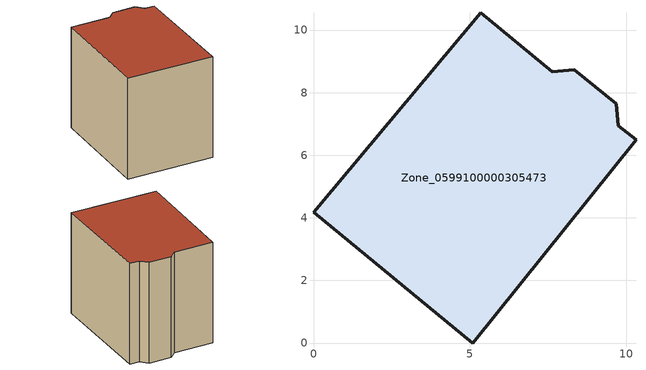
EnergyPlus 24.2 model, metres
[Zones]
Zone_0599100000305473
 floor ground (C_G): 5.08,0 0,4.18 5.34,10.55 7.63,8.67 8.33,8.74 9.67,7.65 9.74,6.95 10.3,6.49 z0
 wall outside (C_F): 9.74,6.95 9.67,7.65 8.33,8.74 7.63,8.67 5.34,10.55 0,4.18 5.08,0 10.3,6.49 9.74,6.95 z0:7.8
 roof outside (C_R): 5.08,0 10.3,6.49 9.74,6.95 9.67,7.65 8.33,8.74 7.63,8.67 5.34,10.55 0,4.18 z7.8
[BUILDING]
Pand.0599100000305473: North Axis=0; Terrain=City; Loads Convergence Tolerance Value=0.04; Temperature Convergence Tolerance Value=0.4; Solar Distribution=FullExterior; Maximum Number of Warmup Days=25; Minimum Number of Warmup Days=1
[Site:Location]
Rotterdam.The.Hague.AP_ZH_NLD Design_Conditions: Latitude=51.96; Longitude=4.45; Time Zone=1; Elevation=-4.5
[SITE:GROUNDTEMPERATURE:BUILDINGSURFACE]
18, 18, 18, 18, 18, 18, 18, 18, 18, 18, 18, 18
[MATERIAL] Thermal Absorptance=0.9; Solar Absorptance=0.7; Visible Absorptance=0.7
Name | Roughness | Thickness | Conductivity | Density | Specific Heat
G.TI.1946 | MediumSmooth | 0.15 | 1 | 540 | 1210
F.TI.1946 | Rough | 0.3 | 0.857143 | 1920 | 840
R.TI.1946 | MediumRough | 0.2 | 0.1 | 1500 | 1000
[CONSTRUCTION]
C_G: G.TI.1946
C_F: F.TI.1946
C_R: R.TI.1946
[ZONE]
Zone_0599100000305473: Type=1; Multiplier=1; Ceiling Height=Autocalculate; Volume=Autocalculate; Floor Area=autocalculate; Part of Total Floor Area=Yes
[ZONEINFILTRATION:DESIGNFLOWRATE]
Infil_Zone_0599100000305473: Zone or ZoneList or Space or SpaceList=Zone_0599100000305473; Schedule=AlwaysOn; Design Flow Rate Calculation Method=Flow/Area; Flow Rate per Floor Area=0.003; Constant Term Coefficient=1; Temperature Term Coefficient=0; Velocity Term Coefficient=0; Velocity Squared Term Coefficient=0
[HVACTEMPLATE:ZONE:IDEALLOADSAIRSYSTEM]
Zone_0599100000305473: Maximum Heating Supply Air Temperature=50; Minimum Cooling Supply Air Temperature=13; Maximum Heating Supply Air Humidity Ratio=0.0156; Minimum Cooling Supply Air Humidity Ratio=0.0077; Heating Limit=NoLimit; Cooling Limit=NoLimit; Dehumidification Control Type=ConstantSensibleHeatRatio; Cooling Sensible Heat Ratio=0.7; Dehumidification Setpoint=60; Humidification Control Type=None; Humidification Setpoint=30; Outdoor Air Method=None; Outdoor Air Flow Rate per Person=0.00944; Outdoor Air Flow Rate per Zone Floor Area=0; Outdoor Air Flow Rate per Zone=0; Demand Controlled Ventilation Type=None; Outdoor Air Economizer Type=NoEconomizer; Heat Recovery Type=None; Sensible Heat Recovery Effectiveness=0.7; Latent Heat Recovery Effectiveness=0.65
[ZONECONTROL:THERMOSTAT]
ThermostatControl_Zone_0599100000305473: Zone or ZoneList=Zone_0599100000305473; Control Type Schedule=DualSetpointControlType; Control 1=Thermostat_Zone_0599100000305473; Temperature Difference Between Cutout And Setpoint=0
[THERMOSTATSETPOINT:DUALSETPOINT]
Thermostat_Zone_0599100000305473: Heating Setpoint Temperature Schedule=HeatingSetpoint_Zone_0599100000305473; Cooling Setpoint Temperature Schedule=CoolingSetpoint_Zone_0599100000305473
[SCHEDULE:COMPACT]
HeatingSetpoint_Zone_0599100000305473: Through: 12/31, For: AllDays, Until: 24:00, 21
CoolingSetpoint_Zone_0599100000305473: Through: 12/31, For: AllDays, Until: 24:00, 24
DualSetpointControlType: Through: 12/31, For: AllDays, Until: 24:00, 4
AlwaysOn: Through: 12/31, For: AllDays, Until: 24:00, 1
